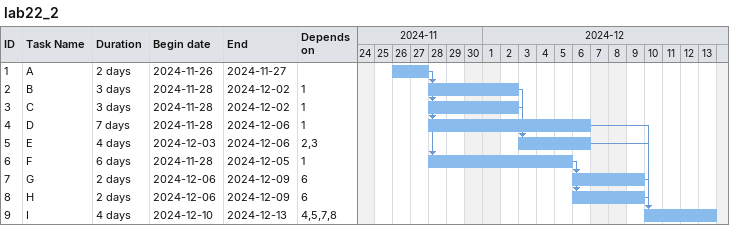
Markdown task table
lab22_2

| ID | Task | Duration | Start | Finish | Predecessors |
|---|---|---|---|---|---|
| 1 | A | 2d | 2024-11-26 | 2024-11-27 |  |
| 2 | B | 3d | 2024-11-28 | 2024-12-02 | 1 |
| 3 | C | 3d | 2024-11-28 | 2024-12-02 | 1 |
| 4 | D | 7d | 2024-11-28 | 2024-12-06 | 1 |
| 5 | E | 4d | 2024-12-03 | 2024-12-06 | 2, 3 |
| 6 | F | 6d | 2024-11-28 | 2024-12-05 | 1 |
| 7 | G | 2d | 2024-12-06 | 2024-12-09 | 6 |
| 8 | H | 2d | 2024-12-06 | 2024-12-09 | 6 |
| 9 | I | 4d | 2024-12-10 | 2024-12-13 | 4, 5, 7, 8 |
